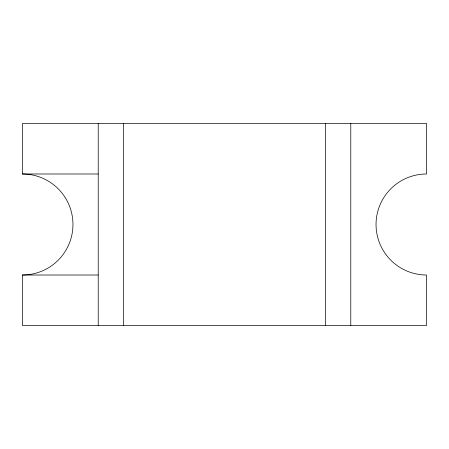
<?xml version="1.0" encoding="UTF-8"?>
<svg xmlns="http://www.w3.org/2000/svg" width="449" height="449" viewBox="0 0 449 449"><rect width="100%" height="100%" fill="white"/><g stroke="black" fill="none" stroke-linecap="round" stroke-linejoin="round"><path stroke-width="0.67" d="M22.45 173.988A50.513 50.513 0 0 1 72.963 224.5A50.513 50.513 0 0 1 22.45 275.012L22.45 325.525L426.55 325.525L426.55 275.012A50.513 50.513 0 0 1 376.038 224.5A50.513 50.513 0 0 1 426.55 173.988L426.55 123.475L22.45 123.475L22.45 173.988L98.219 173.988M22.45 275.012L98.219 275.012M350.781 123.475L350.781 325.525M325.525 123.475L325.525 325.525M123.475 123.475L123.475 325.525M98.219 123.475L98.219 325.525"/></g></svg>
